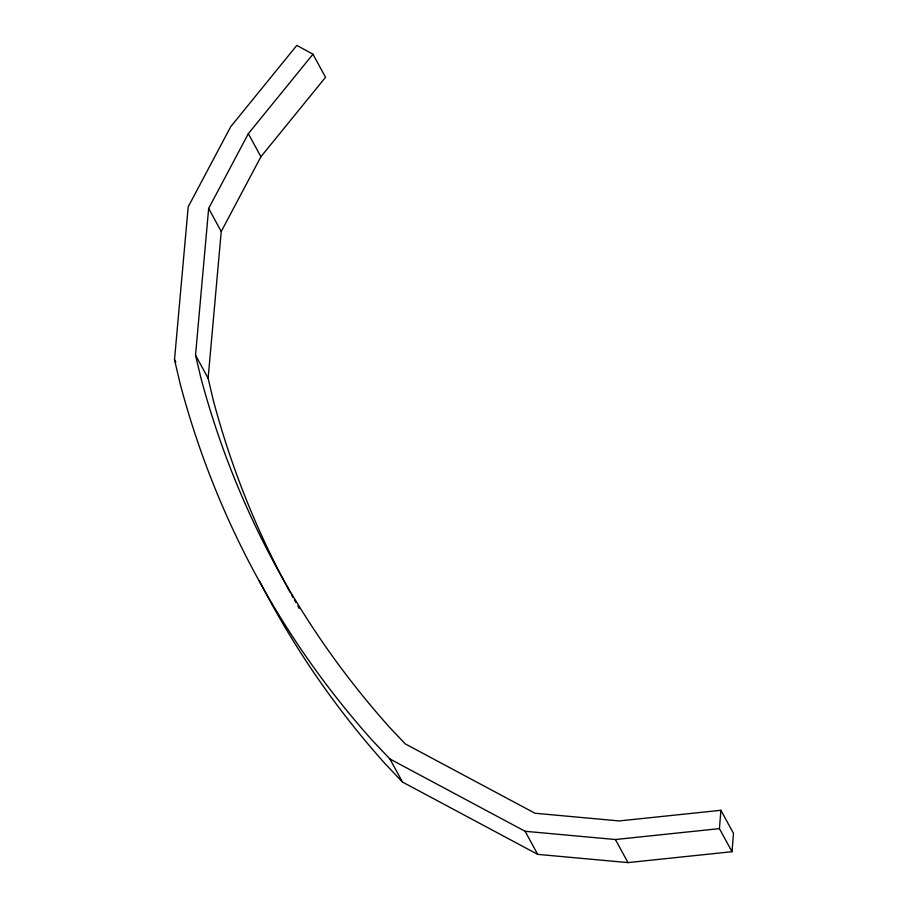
<?xml version="1.0" encoding="UTF-8"?>
<svg xmlns="http://www.w3.org/2000/svg" width="908" height="908" viewBox="0 0 908 908"><rect width="100%" height="100%" fill="white"/><g stroke="black" fill="none" stroke-linecap="round" stroke-linejoin="round"><path stroke-width="1.36" d="M732.007 851.704L719.42 828.629L720.907 810.288L619.154 820.934L535.005 813.25L405.252 743.879L389.521 727.274A1331.434 1061.929 -28.6 0 1 200.781 377.456L195.526 355.176L208.658 208.42L248.338 133.669L312.965 54.208L296.825 45.4L230.757 126.632L188.194 206.82L174.506 359.75L180.42 384.788A1353.226 1079.306 -28.6 0 0 372.246 740.326L389.929 758.986L402.505 782.06L537.695 854.36L627.984 862.6L732.007 851.704L733.494 833.362L720.907 810.288M290.367 592.731A1331.434 1061.929 -28.6 0 1 213.369 400.53L208.114 378.25L221.234 231.495L260.914 156.743L325.541 77.282L312.965 54.208M389.929 758.986L525.119 831.285L615.408 839.525L719.42 828.629M402.505 782.06L384.833 763.401A1353.226 1079.306 -28.6 0 1 259.348 580.779M248.338 133.669L260.914 156.743M615.408 839.525L627.984 862.6M208.658 208.42L221.234 231.495M525.119 831.285L537.695 854.36M195.526 355.176L208.114 378.25M174.506 359.75L175.834 362.179M299.243 608.462A1331.434 1061.929 -28.6 0 1 297.847 606.056M295.792 602.435A1331.434 1061.929 -28.6 0 1 294.419 600.018M293.057 597.589A1331.434 1061.929 -28.6 0 1 291.718 595.171"/></g></svg>
